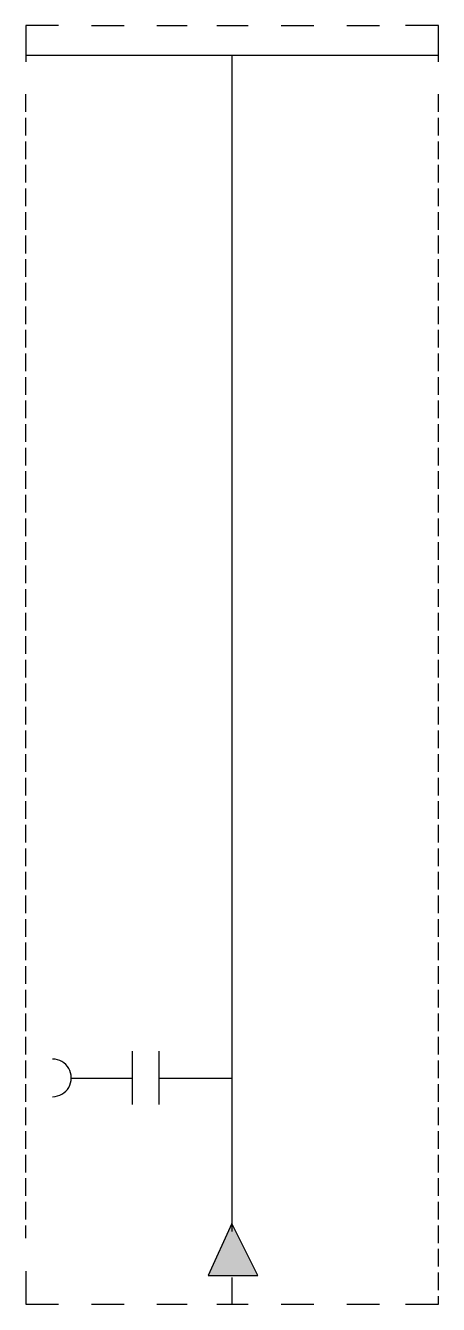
# Model space of a CAD drawing. Header units: millimetres. Extents: x -35 to 35, y -217 to 0.
import ezdxf
from ezdxf.enums import TextEntityAlignment as Align

# ---------------------------------------------------------------- set-up
doc = ezdxf.new("R2010")
doc.units = ezdxf.units.MM
doc.linetypes.add('SVG_3_1', pattern=[4, 3, -1])
doc.layers.get('0').update_dxf_attribs({"linetype": 'CONTINUOUS'})
doc.styles.add('ARIAL', font='arial.ttf')

# ---------------------------------------------------------------- blocks, each defined once
blk = doc.blocks.new('291_E_MV_SLD_IEC60617_cell_gam2_remonte')
at = {"true_color": 0xdcdcdc}
for p, q in [((-23.84, 0), (-18.28, 0)), ((-12.72, 0), (-7.62, 0)), ((-2.54, 0), (2.78, 0)), ((8.34, 0), (13.9, 0)), ((19.46, 0), (25.02, 0)), ((-23.84, -217.02), (-18.28, -217.02)), ((-12.72, -217.02), (-7.62, -217.02)), ((-2.54, -217.02), (2.78, -217.02)), ((8.34, -217.02), (13.9, -217.02)), ((19.46, -217.02), (25.02, -217.02)), ((29.43, -217.02), (35.02, -217.02))]:
    blk.add_line(p, q, dxfattribs=at)
at = {"true_color": 0xff0000}
for p, q in [((-35, -5), (-30.46, -5)), ((30.5, -5), (35, -5)), ((0, -212.5), (0, -217.07))]:
    blk.add_line(p, q, dxfattribs=at)
at = {"true_color": 0x0000ff}
for p, q in [((-30.46, -5), (30.5, -5)), ((0, -5.01), (0, -204.68)), ((-16.91, -174.1), (-16.91, -183.13)), ((-12.4, -174.1), (-12.4, -183.13)), ((-27.27, -178.64), (-16.9, -178.64)), ((-12.38, -178.64), (0, -178.64))]:
    blk.add_line(p, q, dxfattribs=at)
at = {"linetype": 'SVG_3_1', "true_color": 0xdcdcdc}
for p, q in [((-35, -11.66), (-35, -205.84)), ((35, -11.66), (35, -217.03))]:
    blk.add_line(p, q, dxfattribs=at)
at = {"true_color": 0xdcdcdc}
for points in [[(-29.4, -0.01), (-34.98, -0.01), (-34.98, -6.13)], [(35.02, -6.13), (35.02, -0.01), (29.43, -0.01)], [(-34.98, -211.4), (-34.98, -217.03), (-29.4, -217.03)]]:
    blk.add_lwpolyline(points, dxfattribs=at)
at = {"true_color": 0x0000ff}
blk.add_lwpolyline([(-30.45, -181.81), (-30.01, -181.78), (-29.6, -181.69), (-29.2, -181.56), (-28.83, -181.37), (-28.49, -181.14), (-28.19, -180.87), (-27.92, -180.57), (-27.69, -180.23), (-27.5, -179.86), (-27.36, -179.46), (-27.28, -179.05), (-27.25, -178.61), (-27.28, -178.18), (-27.36, -177.76), (-27.5, -177.37), (-27.69, -177), (-27.92, -176.66), (-28.19, -176.35), (-28.49, -176.08), (-28.83, -175.85), (-29.2, -175.67), (-29.6, -175.53), (-30.01, -175.45), (-30.45, -175.42)], dxfattribs=at)
blk.add_lwpolyline([(-4.03, -212.17), (4.41, -212.17), (0, -203.34)], close=True, dxfattribs=at)
blk.add_solid([(-4.03, -212.17), (4.41, -212.17), (0, -203.34)], dxfattribs=at)
at = {"true_color": 0x0000ff, "style": 'ARIAL'}
blk.add_attdef('TAG', text='', height=2.5, dxfattribs=at).set_placement((-37, -2.2), align=Align.RIGHT)
at = {"color": 7, "style": 'ARIAL'}
for tag, p in [('SERIES', (-37, -9)), ('MODEL', (-37, -12)), ('DESIGNATION', (-37, -15)), ('RATED_CURRENT', (-37, -18)), ('PROTECTION', (-37, -21)), ('SHORT_CIRCUIT_CURRENT', (-37, -24)), ('SERIAL', (-37, -27)), ('MANUFACTURER', (-37, -30))]:
    blk.add_attdef(tag, text='', height=1.7, dxfattribs=at).set_placement(p, align=Align.RIGHT)

msp = doc.modelspace()

# ---------------------------------------------------------------- block references
msp.add_blockref('291_E_MV_SLD_IEC60617_cell_gam2_remonte', (0, 0))

doc.saveas('drawing.dxf')
